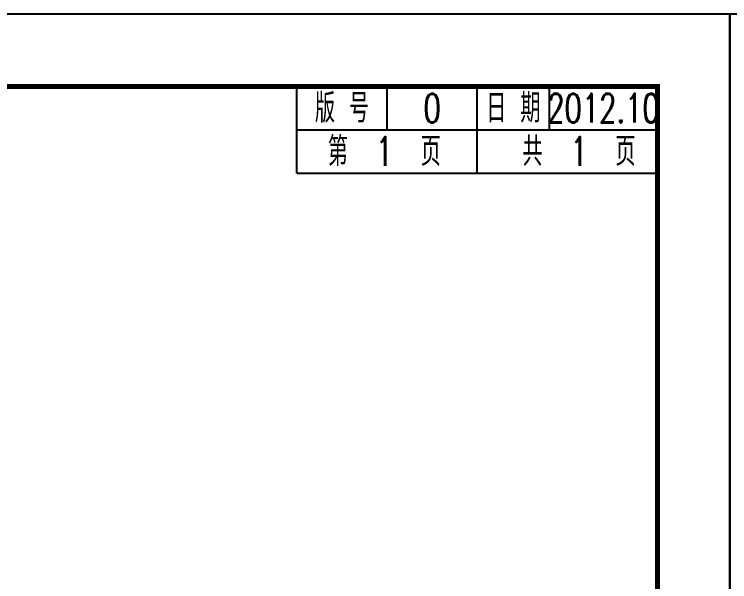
# Model space of a CAD drawing. Extents: x 941299 to 942979, y 2579300 to 2579597.
# Drawn here: x 941619.5 to 941718.7, y 2579518.2 to 2579596.9 of the extents above; entities that cross this region are included whole.
import ezdxf
from ezdxf.enums import TextEntityAlignment as Align

# ---------------------------------------------------------------- set-up
doc = ezdxf.new("R2010")
doc.units = 0
doc.layers.get('0').update_dxf_attribs({"linetype": 'CONTINUOUS'})
doc.layers.add('图框', color=7, linetype='CONTINUOUS')
doc.styles.get("Standard").update_dxf_attribs({"font": 'simplex1.shx', "width": 0.7, "bigfont": 'hztxt.shx'})

# ---------------------------------------------------------------- blocks, each defined once
blk = doc.blocks.new('series')
at = {"width": 0.75}
for tag, height, p in [('页码', 4, (-35, -19)), ('图名', 5, (-220, -282)), ('图号', 5, (-20, -282))]:
    blk.add_attdef(tag, text='', height=height, dxfattribs=at).set_placement(p, align=Align.MIDDLE_CENTER)

msp = doc.modelspace()

# ---------------------------------------------------------------- linework, layer by layer
for points in [[(941718.72533, 2579299.85013), (941718.72533, 2579596.85013), (941298.72533, 2579596.85013), (941298.72533, 2579299.85013)], [(941718.72533, 2579299.85013), (941718.72533, 2579596.85013), (941298.72533, 2579596.85013), (941298.72533, 2579299.85013)], [(942138.72533, 2579299.85013), (942138.72533, 2579596.85013), (941718.72533, 2579596.85013), (941718.72533, 2579299.85013)]]:
    msp.add_lwpolyline(points, close=True)
at = {"layer": '图框'}
for p, q in [((941658.72533, 2579574.85013), (941658.72533, 2579586.85013)), ((941671.22533, 2579580.85013), (941671.22533, 2579586.85013)), ((941683.72533, 2579580.85013), (941683.72533, 2579586.85013)), ((941693.72533, 2579580.85013), (941693.72533, 2579586.85013)), ((941658.72533, 2579580.85013), (941708.72533, 2579580.85013)), ((941683.72533, 2579574.85013), (941683.72533, 2579580.85013)), ((941658.72533, 2579574.85013), (941708.72533, 2579574.85013))]:
    msp.add_line(p, q, dxfattribs=at)
at = {"layer": '图框', "const_width": 0.7}
msp.add_lwpolyline([(941708.72533, 2579586.85013), (941328.72533, 2579586.85013), (941328.72533, 2579309.85013), (941708.72533, 2579309.85013), (941708.72533, 2579586.85013)], dxfattribs=at)

# ---------------------------------------------------------------- block references
at = {"layer": '图框'}
ref = msp.add_blockref('series', (941719.333, 2579596.85013), dxfattribs=at)
ref.add_attrib('页码', '第  1  页     共  1  页', dxfattribs={"layer": '0', "height": 4, "width": 0.7}).set_placement((941684.333, 2579577.85013), align=Align.MIDDLE_CENTER)

# ---------------------------------------------------------------- texts
at = {"layer": '图框', "width": 0.7}
for s, p in [('版 号', (941664.97533, 2579583.85013)), ('0', (941677.47533, 2579583.85013)), ('日 期', (941688.72533, 2579583.85013)), ('2012.10', (941701.22533, 2579583.85013))]:
    msp.add_text(s, height=4, dxfattribs=at).set_placement(p, align=Align.MIDDLE_CENTER)

doc.saveas('drawing.dxf')
